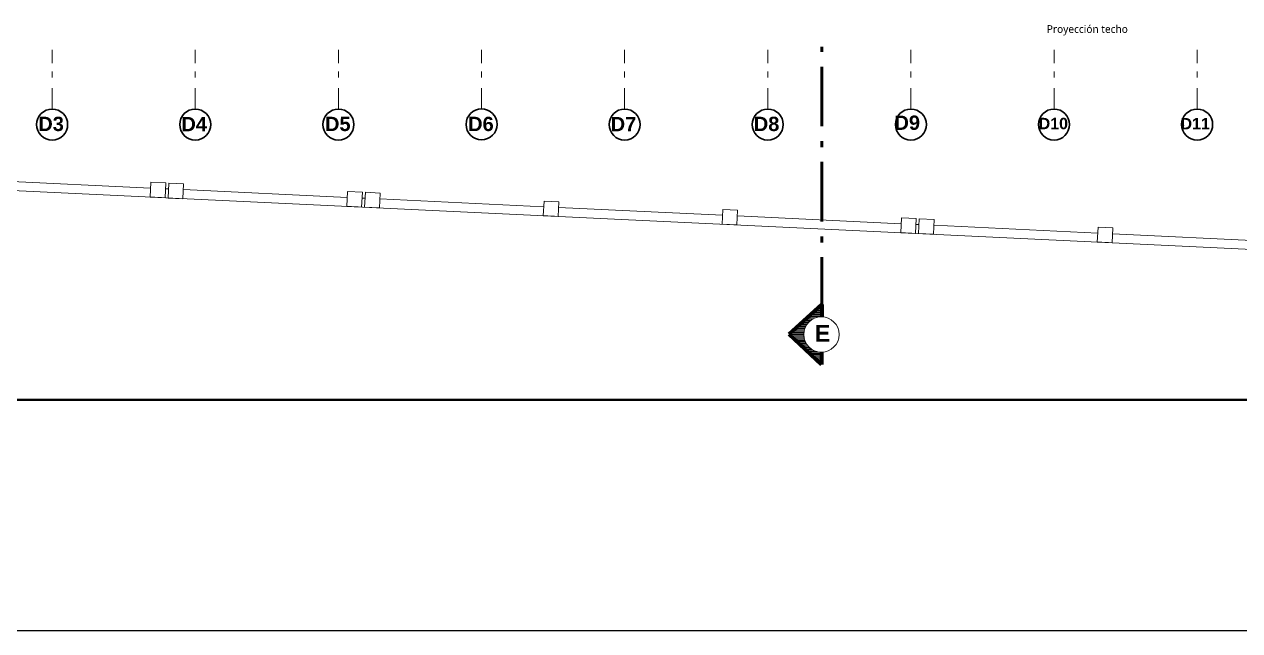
# Model space of a CAD drawing. Header units: metres. Extents: x 28 to 148, y 23 to 113.
# Drawn here: x 57.45 to 77.83, y 22.91 to 33.09 of the extents above; entities that cross this region are included whole.
import ezdxf
from ezdxf import colors
from ezdxf.entities.mleader import LeaderData, LeaderLine
from ezdxf.enums import TextEntityAlignment as Align
from ezdxf.math import Vec2, Vec3

# ---------------------------------------------------------------- set-up
doc = ezdxf.new("R2010")
doc.units = ezdxf.units.M
doc.set_wipeout_variables(frame=1)
for name, pattern in [('1CORTE', [1.5, 1, -0.25, 0, -0.25]), ('ACAD_ISO04W100', [30, 24, -3, 0, -3]), ('Dot & Dashed', [0.670278, 0.352778, -0.176389, 0, -0.141111])]:
    doc.linetypes.add(name, pattern=pattern)
for name, color, linetype, lineweight in [('1', 7, 'Continuous', 5), ('AA. Proyeccion Corte', 10, '1CORTE', 50), ('CORTE_EJE', 31, 'ACAD_ISO04W100', 80), ('Cotas varias El', 253, 'Continuous', 13), ('GRAFO 0 BLANCO', 7, 'Continuous', 0), ('GRAFO 4', 7, 'Continuous', 30), ('letras sr', 7, 'Continuous', 5), ('MK-LINEAS GENERALES', 7, 'Continuous', 0), ('TEXTOS-SUBTITULO', 7, 'Continuous', 30)]:
    doc.layers.add(name, color=color, linetype=linetype, lineweight=lineweight)
doc.styles.add('Generales', font='trebuc.ttf', dxfattribs={"height": 0.1})
doc.styles.add('GENERATED_STYLE_1', font='arialbd.ttf')
doc.styles.add('TURBO_BASS', font='swisseb.ttf')

msp = doc.modelspace()

# ---------------------------------------------------------------- hatches: boundary and pattern name
at = {"layer": '1', "lineweight": 5, "true_color": 0x636466}
h = msp.add_hatch(dxfattribs=at)
h.set_pattern_fill('_USER,_O', color=251, scale=0.02, angle=540, pattern_type=0)
h.set_pattern_definition([(180.373563, (127.185663, 178.998933), (-0.000130397, 0.019999575), [])])
h.paths.add_polyline_path([(70.524, 27.887, -0.414214), (70.822, 28.181), (70.824, 28.387), (70.279, 27.888), (70.817, 27.382), (70.818, 27.589, -0.414214)])
h = msp.add_hatch(dxfattribs=at)
h.set_pattern_fill('_USER,_O', color=251, scale=0.02, angle=540, pattern_type=0)
h.set_pattern_definition([(180.373563, (127.185663, 178.998933), (-0.000130397, 0.019999575), [])])
h.paths.add_polyline_path([(70.524, 27.887, -0.414214), (70.822, 28.181), (70.824, 28.387), (70.279, 27.888), (70.817, 27.382), (70.818, 27.589, -0.414214)])

# ---------------------------------------------------------------- linework, layer by layer
at = {"color": 7}
msp.add_lwpolyline([(27.712, 112.912), (147.712, 112.912), (147.712, 22.912), (27.712, 22.912), (27.712, 112.912)], dxfattribs=at)
at = {"layer": '1', "color": 7}
msp.add_circle((70.818, 27.885), 0.296, dxfattribs=at)
msp.add_circle((70.818, 27.885), 0.296, dxfattribs=at)
at = {"layer": 'AA. Proyeccion Corte', "color": 7}
msp.add_line((70.822, 28.181), (70.822, 32.715), dxfattribs=at)
msp.add_lwpolyline([(70.822, 28.181), (70.822, 28.181)], dxfattribs=at)
at = {"layer": 'CORTE_EJE', "color": 7, "linetype": 'ACAD_ISO04W100', "ltscale": 0.8}
msp.add_lwpolyline([(70.818, 27.589), (70.817, 27.382), (70.279, 27.888), (70.824, 28.387), (70.822, 28.181)], dxfattribs=at)
msp.add_lwpolyline([(70.818, 27.589), (70.817, 27.382), (70.279, 27.888), (70.824, 28.387), (70.822, 28.181)], dxfattribs=at)
at = {"layer": 'Cotas varias El', "linetype": 'Dot & Dashed'}
for p, q in [((57.918, 31.67), (57.918, 32.663)), ((60.318, 31.67), (60.318, 32.663)), ((62.718, 31.67), (62.718, 32.663)), ((65.118, 31.67), (65.118, 32.663)), ((67.518, 31.67), (67.518, 32.663)), ((69.918, 31.67), (69.918, 32.663)), ((72.318, 31.67), (72.318, 32.663)), ((74.718, 31.67), (74.718, 32.663)), ((77.118, 31.67), (77.118, 32.663))]:
    msp.add_line(p, q, dxfattribs=at)
at = {"layer": 'GRAFO 4', "linetype": 'Continuous'}
for centre in [(57.918, 31.41), (60.318, 31.41), (62.718, 31.41), (65.118, 31.413), (67.518, 31.41), (69.918, 31.41), (72.318, 31.41), (74.718, 31.41), (77.118, 31.41)]:
    msp.add_circle(centre, 0.26, dxfattribs=at)
at = {"layer": 'MK-LINEAS GENERALES', "color": 7, "linetype": 'Continuous'}
for p, q in [((76.907, 31.396), (76.907, 31.395)), ((76.91, 31.396), (76.909, 31.395))]:
    msp.add_line(p, q, dxfattribs=at)

# ---------------------------------------------------------------- texts
at = {"attachment_point": 9, "rotation": 0, "style": 'GENERATED_STYLE_1'}
for s, insert, char_height, width in [('D3', (58.114, 31.297), 0.24, 1.011031258713047e-14), ('D4', (60.514, 31.297), 0.24, 1.011031258713047e-14), ('D5', (62.922, 31.297), 0.24, 1.011031258713047e-14), ('D6', (65.322, 31.297), 0.24, 1.011031258713047e-14), ('D7', (67.712, 31.297), 0.24, 1.011031258713047e-14), ('D8', (70.112, 31.297), 0.24, 1.011031258713047e-14), ('D9', (72.471, 31.317), 0.24, 1.011031258713047e-14), ('D10', (74.952, 31.328), 0.192, 8.088250069704372e-15), ('D11', (77.331, 31.328), 0.192, 8.088250069704372e-15)]:
    msp.add_mtext(s, dxfattribs=dict(at, insert=insert, char_height=char_height, width=width))
at = {"layer": 'letras sr', "insert": (74.597, 33.078), "char_height": 0.13, "attachment_point": 1, "style": 'Generales'}
msp.add_mtext('Proyección techo ', dxfattribs=at)
at = {"layer": 'TEXTOS-SUBTITULO', "style": 'TURBO_BASS'}
msp.add_text('E', height=0.283, rotation=360, dxfattribs=at).set_placement((70.836, 27.764), align=Align.CENTER)

# ---------------------------------------------------------------- leaders
at = {"layer": 'letras sr'}
ml = msp.add_multileader_mtext('Standard', dxfattribs=at)
ml.set_content('{\\H1.13043x;Baja montante tubería de agua\\Ppluvial D=3", embebida en tabiquerí\\H0.76924x;a}', color=256, style='Generales')
ml.set_leader_properties()
ml.build(insert=Vec2(0, 0))
ml.multileader.update_dxf_attribs({"text_right_attachment_type": 6, "dogleg_length": 0.36, "arrow_head_size": 0.1})
ctx = ml.context
ctx.base_point, ctx.char_height, ctx.arrow_head_size, ctx.landing_gap_size, ctx.plane_origin = Vec3(55.003, 33.583), 0.115, 0.1, 0.09, Vec3(54.206, 33.307)
ctx.right_attachment = 6
notes = []
notes.append((ctx, [(0, (1, 1, 0), (54.82, 33.583), (1, 0), 0.183, [(0, [(54.406, 33.84)], 0, [])])]))
ctx.mtext.insert, ctx.mtext.flow_direction = Vec3(55.093, 33.659), 5
for ctx, leaders in notes:
    for number, flags, end, landing, length, lines in leaders:
        leader = LeaderData()
        leader.index, (leader.has_last_leader_line, leader.has_dogleg_vector, leader.attachment_direction) = number, flags
        leader.last_leader_point, leader.dogleg_vector, leader.dogleg_length = Vec3(end), Vec3(landing), length
        for number, points, colour, breaks in lines:
            line = LeaderLine()
            line.index, line.vertices, line.color, line.breaks = number, Vec3.list(points), colors.encode_raw_color(colour), breaks
            leader.lines.append(line)
        ctx.leaders.append(leader)

# ---------------------------------------------------------------- next in the draw order: wipeouts: each hides what was drawn before it
at = {"linetype": 'Continuous'}
for points in [[(59.562, 30.193), (59.574, 30.443), (59.823, 30.431), (59.812, 30.182)], [(62.858, 30.036), (62.87, 30.286), (63.12, 30.274), (63.108, 30.025)], [(66.154, 29.875), (66.166, 30.125), (66.416, 30.113), (66.404, 29.864)], [(69.151, 29.737), (69.163, 29.986), (69.413, 29.975), (69.401, 29.725)], [(72.148, 29.594), (72.159, 29.844), (72.409, 29.832), (72.397, 29.582)], [(75.444, 29.437), (75.456, 29.687), (75.705, 29.675), (75.694, 29.425)]]:
    msp.add_wipeout(points, dxfattribs=at).dxf.layer = 'GRAFO 0 BLANCO'

# ---------------------------------------------------------------- next in the draw order: linework, layer by layer
at = {"layer": 'GRAFO 0 BLANCO', "linetype": 'Continuous'}
for p, q in [((59.569, 30.343), (56.822, 30.474)), ((69.158, 29.886), (66.411, 30.017)), ((72.155, 29.744), (69.408, 29.875)), ((78.448, 29.444), (75.701, 29.575))]:
    msp.add_line(p, q, dxfattribs=at)
at = {"layer": 'GRAFO 0 BLANCO', "color": 7, "linetype": 'Continuous'}
for points in [[(59.562, 30.193), (59.574, 30.443), (59.823, 30.431), (59.812, 30.182)], [(62.858, 30.036), (62.87, 30.286), (63.12, 30.274), (63.108, 30.025)], [(66.154, 29.875), (66.166, 30.125), (66.416, 30.113), (66.404, 29.864)], [(69.151, 29.737), (69.163, 29.986), (69.413, 29.975), (69.401, 29.725)], [(72.148, 29.594), (72.159, 29.844), (72.409, 29.832), (72.397, 29.582)], [(75.444, 29.437), (75.456, 29.687), (75.705, 29.675), (75.694, 29.425)]]:
    msp.add_lwpolyline(points, close=True, dxfattribs=at)

# ---------------------------------------------------------------- next in the draw order: wipeouts: each hides what was drawn before it
at = {"linetype": 'Continuous'}
for points in [[(59.861, 30.174), (59.873, 30.424), (60.123, 30.412), (60.111, 30.162)], [(63.158, 30.022), (63.17, 30.272), (63.419, 30.26), (63.408, 30.01)], [(72.447, 29.58), (72.459, 29.829), (72.709, 29.818), (72.697, 29.568)]]:
    msp.add_wipeout(points, dxfattribs=at).dxf.layer = 'GRAFO 0 BLANCO'

# ---------------------------------------------------------------- next in the draw order: linework, layer by layer
at = {"color": 7, "lineweight": 40}
msp.add_lwpolyline([(28.982, 111.893), (146.982, 111.893), (146.982, 26.787), (28.982, 26.787)], close=True, dxfattribs=at)
at = {"layer": 'GRAFO 0 BLANCO', "linetype": 'Continuous'}
for p, q in [((90.68, 28.711), (35.696, 31.33)), ((90.68, 28.711), (54.525, 30.433)), ((59.869, 30.329), (59.819, 30.331)), ((62.865, 30.186), (60.118, 30.317)), ((63.165, 30.172), (63.115, 30.174)), ((66.162, 30.029), (63.415, 30.16)), ((72.454, 29.729), (72.405, 29.732)), ((75.451, 29.587), (72.704, 29.718))]:
    msp.add_line(p, q, dxfattribs=at)
at = {"layer": 'GRAFO 0 BLANCO', "color": 7, "linetype": 'Continuous'}
for points in [[(59.861, 30.174), (59.873, 30.424), (60.123, 30.412), (60.111, 30.162)], [(63.158, 30.022), (63.17, 30.272), (63.419, 30.26), (63.408, 30.01)], [(72.447, 29.58), (72.459, 29.829), (72.709, 29.818), (72.697, 29.568)]]:
    msp.add_lwpolyline(points, close=True, dxfattribs=at)

doc.saveas('drawing.dxf')
